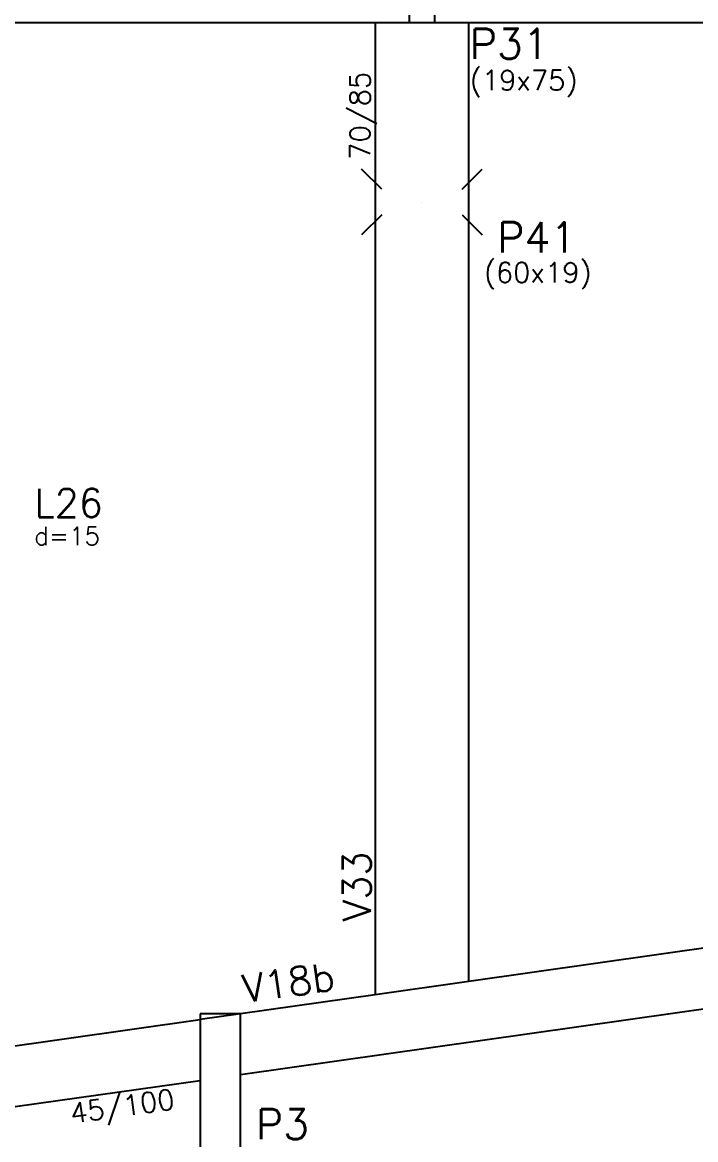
# Model space of a CAD drawing. Extents: x -40810 to 33675, y -2018 to 21213.
# Drawn here: x 15098 to 15600, y 1338 to 2172 of the extents above; entities that cross this region are included whole.
import ezdxf

# ---------------------------------------------------------------- set-up
doc = ezdxf.new("R2010")
doc.units = 0
for name, color, linetype in [('1', 5, 'Continuous'), ('10', 7, 'Continuous'), ('11', 22, 'Continuous'), ('12', 3, 'Continuous'), ('13', 7, 'Continuous'), ('242', 3, 'Continuous'), ('3', 2, 'Continuous'), ('4', 2, 'Continuous'), ('6', 6, 'Continuous'), ('8', 5, 'Continuous'), ('9', 3, 'Continuous'), ('STEPHANIE', 6, 'Continuous')]:
    doc.layers.add(name, color=color, linetype=linetype)
doc.styles.get("Standard").update_dxf_attribs({"font": 'romans.shx', "width": 0.8})

msp = doc.modelspace()

# ---------------------------------------------------------------- linework, layer by layer
at = {"layer": '1'}
for p, q in [((15360.927, 2172.191), (15360.927, 1446.573)), ((15430.927, 1456.492), (15430.927, 2172.191)), ((15972.209, 1533.191), (15430.927, 1456.492)), ((15973.927, 1487.985), (15260.427, 1386.883)), ((15360.927, 1446.573), (15260.427, 1432.333)), ((14868.927, 1376.858), (15230.427, 1428.082)), ((14818.927, 1324.323), (15230.427, 1382.632))]:
    msp.add_line(p, q, dxfattribs=at)
for points in [[(14818.927, 2172.191), (15386.427, 2172.191)], [(15386.427, 2172.191), (16116.927, 2172.191)]]:
    msp.add_lwpolyline(points, dxfattribs=at)
at = {"layer": '242'}
msp.add_line((15395.927, 2038.191), (15395.927, 2038.191), dxfattribs=at)
at = {"layer": '3'}
msp.add_lwpolyline([(15230.427, 1244.333), (15260.427, 1244.333), (15260.427, 1432.333), (15230.427, 1428.082), (15230.427, 1244.333)], dxfattribs=at)
at = {"layer": '4'}
for p, q in [((15260.427, 1432.333), (15230.427, 1432.333)), ((15230.427, 1432.333), (15230.427, 1428.082))]:
    msp.add_line(p, q, dxfattribs=at)
msp.add_lwpolyline([(15386.427, 2172.191), (15405.427, 2172.191), (15405.427, 2247.191), (15386.427, 2247.191), (15386.427, 2172.191)], dxfattribs=at)
at = {"layer": '6'}
for p, q in [((15365.927, 2047.691), (15350.927, 2062.691)), ((15425.927, 2047.691), (15440.927, 2062.691)), ((15365.927, 2028.691), (15350.927, 2013.691)), ((15425.927, 2028.691), (15440.927, 2013.691))]:
    msp.add_line(p, q, dxfattribs=at)
at = {"layer": 'STEPHANIE', "linetype": 'Continuous'}
msp.add_line((15430.927, 1456.492), (15360.927, 1446.573), dxfattribs=at)

# ---------------------------------------------------------------- texts
at = {"layer": '10'}
msp.add_text('L26', height=21, dxfattribs=at).set_placement((15106.466, 1803.061))
at = {"layer": '11'}
for s, rotation, p in [('70/85', 90, (15357.194, 2069.806)), ('45/100', 8.065, (15134.406, 1350.412))]:
    msp.add_text(s, height=15, rotation=rotation, dxfattribs=at).set_placement(p)
at = {"layer": '12'}
for s, p in [('(19x75)', (15431.677, 2121.566)), ('(60x19)', (15442.177, 1978.066))]:
    msp.add_text(s, height=15, dxfattribs=at).set_placement(p)
at = {"layer": '13'}
msp.add_text('d=15', height=13.5, dxfattribs=at).set_placement((15106.466, 1782.166))
at = {"layer": '8'}
for s, rotation, p in [('V33', 90, (15357.878, 1501.245)), ('V18b', 8.065, (15263.427, 1440.503))]:
    msp.add_text(s, height=21, rotation=rotation, dxfattribs=at).set_placement(p)
at = {"layer": '9'}
for s, p in [('P31', (15431.677, 2145.066)), ('P41', (15452.177, 2000.566)), ('P3', (15272.067, 1338.655))]:
    msp.add_text(s, height=22.5, dxfattribs=at).set_placement(p)

doc.saveas('drawing.dxf')
